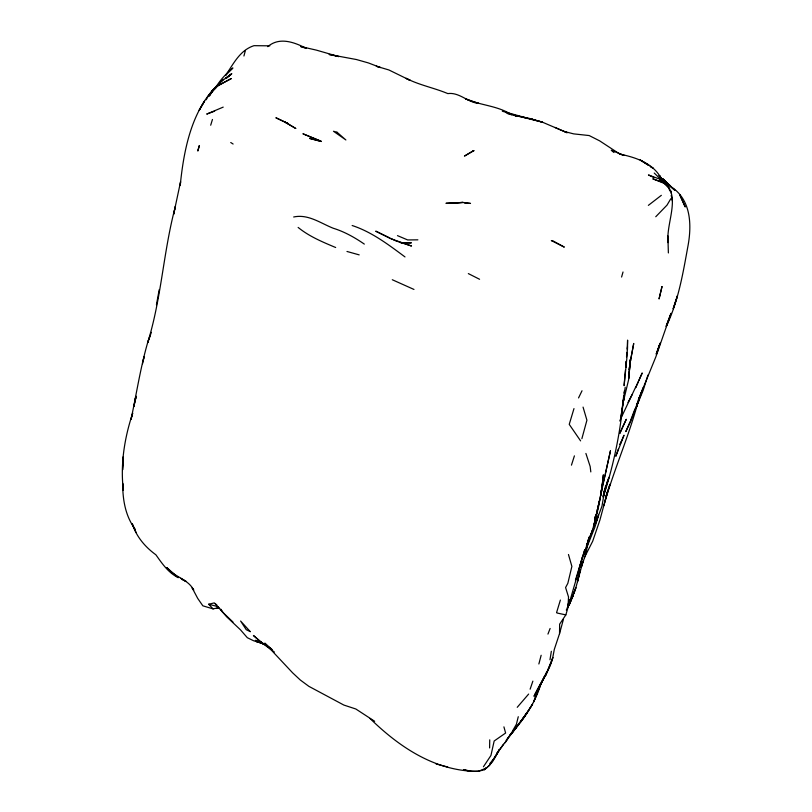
<?xml version="1.0" encoding="UTF-8"?>
<svg xmlns="http://www.w3.org/2000/svg" width="812" height="812" viewBox="0 0 812 812"><rect width="100%" height="100%" fill="white"/><g stroke="black" fill="none" stroke-linecap="round" stroke-linejoin="round"><path stroke-width="1.22" d="M669.788 190.881L668.601 187.562L659.862 179.422C683.887 192.434 665.434 222.204 668.154 242.636M627.483 349.607L627.585 340.116L627.057 356.113L624.103 385.68L624.773 377.397M536.011 691.844L534.012 696.31L545.654 675.31L552.322 659.78L554.322 649.356L559.539 633.624L559.641 624.154L565.842 614.897L584.772 549.694L575.414 580.215M489.606 747.943L489.737 739.844M568.045 606.473L568.532 596.982L565.588 587.533L567.832 583.341L571.881 566.421L568.461 554.494M626.255 361.36L625.93 367.024L626.235 362.274M180.223 185.471C184.324 144.495 193.946 97.816 231.349 74.227L225.716 78.368L231.796 73.648L226.04 78.581M180.264 185.237L180.579 181.695L173.616 214.368L175.433 206.36C163.324 251.263 161.537 298.43 147.601 342.826C140.405 367.948 136.467 393.891 131.036 419.418L132.691 413.176C124.49 437.82 120.247 464.332 123.353 490.265L122.622 483.211M624.875 376.21L625.453 369.937M625.687 367.43L626.275 361.157M626.519 356.833L626.955 352.337M627.28 348.957L627.503 346.704M629.726 364.75L633.725 343.456L630.376 361.289L628.671 378.575L630.345 359.28L628.589 379.874L622.479 405.239M623.646 395.87C620.865 430.38 613.933 464.352 603.154 497.188L607.691 480.745L604.158 492.793L604.94 488.631M625.199 387.273L621.21 415.206M622.54 406.355L621.129 416.607L621.342 415.115M622.601 405.685L623.971 396.439M603.062 480.105L600.596 495.604L610.472 450.711L605.397 473.66M549.978 659.78L551.348 651.285M628.914 369.43L629.341 367.054M604.94 488.763L601.966 506.191L595.612 523.212L598.535 515.224L594.861 527.242L586.771 547.542M629.757 364.7L630.599 359.97M629.757 364.781L630.376 361.289M159.193 289.722L156.442 304.764M588.639 539.016L585.99 553.419L581.179 567.426L583.006 561.356L575.119 590.415L569.161 604.95L575.789 587.807L569.161 604.95M599.743 499.827L593.491 527.049L601.702 490.61L603.357 474.827C600.91 499.086 595.947 523.375 586.68 545.999L589.329 537.077M623.961 393.038L624.458 390.734M604.615 502.131L609.974 484.196L605.468 498.081L607.609 491.453L599.906 520.076L592.679 541.239L584.285 557.763M588.456 539.158L587.655 542.863L589.39 536.813M143.257 360.508L144.069 356.772L142.536 363.725M603.803 505.774C613.578 470.341 628.864 436.683 638.262 401.057L635.969 407.969L638.811 400.214L630.589 421.601L625.798 431.598L630.183 421.509M604.869 488.814L603.214 496.203L605.732 485.434M578.083 579.017L579.859 571.283L577.474 581.615L580.367 569.354M587.137 543.451L584.447 554.576L589.329 537.128M605.113 474.878L602.078 487.565M597.327 509.987L599.53 500.892M518.269 716.712L516.412 724.243L512.778 730.556M538.863 663.983L541.157 655.274M243.925 55.987L245.407 50.486M581.879 438.693L586.914 420.2L583.057 407.096M559.539 633.624L563.447 619.262M600.616 493.067L601.804 488.692M578.479 571.171L582.762 555.702M135.949 396.611L135.036 399.88L136.122 396.246M621.596 277.044L623.017 271.99M573.982 408.588L569.232 424.361L580.6 440.886M210.694 125.221L212.45 119.465M556.646 612.349L560.381 600.058M647.956 375.073L643.175 390.328L636.506 406.507L642.282 390.633L638.405 399.636L655.832 356.904L670.956 313.605M659.983 343.598L656.634 353.89L660.105 343.111M594.902 518.289L595.886 515.173L594.739 518.604M571.455 465.144L574.409 455.857M608.036 480.115L608.949 477.314L605.234 488.53M594.719 518.695L595.886 515.173M643.256 387.415L636.385 405.482M530.124 689.185L532.875 681.126M620.825 442.144L619.982 444.55L624.012 435.212L615.821 456.263L618.308 449.239M149.844 336.544L147.601 342.826L151.357 332.331M630.619 420.352L632.365 415.724M670.661 314.396L666.175 326.576C678.233 301.556 682.841 274.141 687.774 247.071C691.692 226.7 691.591 201.752 673.158 188.211M666.297 325.663L671.088 313.28M547.948 634.091L550.12 628.468M632.792 414.567L635.075 408.669M620.591 419.053L621.515 416.739L619.769 420.961M620.926 418.322L635.542 387.314M546.577 672.072L538.579 689.114L540.772 684.069C535.392 702.776 524.136 718.62 511.722 733.317L524.846 716.011L532.601 704.156L523.029 718.671M638.354 381.599L635.644 387.689L642.221 372.962L638.8 380.584M567.842 604.656L570.268 599.246L568.715 602.372M538.579 689.114L544.974 675.482M208.44 96.709L212.551 90.477L219.89 82.844M567.385 607.691L573.201 595.592L566.309 610.045M578.54 397.931L582.021 390.765M544.385 676.528L536.641 690.768M628.021 402.458L632.081 394.723M200.716 107.58L199.204 110.32L204.583 101.053L201.366 106.494M206.197 99.764L207.324 97.724M209.526 95.938L212.551 90.477L207.963 96.374M215.271 88.589C219.484 80.469 226.01 73.851 232.902 67.964L225.665 75.313C233.379 63.996 239.885 50.182 253.994 45.675L269.817 45.827M499.451 749.506L489.636 765.178L484.439 769.695C477.639 771.907 470.219 772.009 463.469 769.583L470.666 771.156C430.979 768.477 397.636 745.406 369.978 718.447M498.132 752.074L492.59 761.646L488.225 766.629M499.329 750.075L494.447 758.215L489.829 763.513M483.434 766.772L490.945 755.464L494.163 741.001L505.612 733.033L503.917 726.862M670.803 198.737L667.017 205.121L655.751 216.753M499.35 749.425L496.721 753.709L516.046 727.613M505.247 742.686L509.337 736.068L517.112 726.202M209.932 94.963L214.003 89.066L208.826 95.461L219.281 84.286M500.019 749.09L503.481 744.178M506.241 740.25L508.322 737.306M524.846 716.011L509.337 736.068M510.413 734.434L513.245 730.81L510.21 734.606M517.234 707.313L528.642 694.067M484.439 769.695L485.982 767.929M223.401 79.312L215.667 86.925L231.288 78.561L215.667 86.925M648.362 205.365L661.354 195.327M267.757 46.649C279.409 36.662 294.137 42.153 306.154 48.273M486.875 767.797L478.309 771.38L468.93 771.055M223.209 107.113L206.715 114.086L214.622 111.193M218.661 607.62L213.109 608.898L202.838 605.813L197.722 598.424L192.119 587.858L193.753 590.202C188.232 579.007 174.306 577.129 166.815 567.598L178.275 577.677C168.267 572.754 162.106 563.548 155.894 554.799C145.043 546.923 136.294 536.559 132.214 523.618L136.162 532.611M218.844 607.599L216.489 608.482L218.732 607.955M213.109 608.898L208.643 604.25L214.266 602.9L216.855 604.95M452.944 203.112L462.992 202.432L445.95 203.304L463.094 202.432L470.524 203.426L464.261 202.929M293.67 216.987C308.134 213.85 320.466 223.148 333.204 228.233C344.42 231.684 354.692 237.48 364.324 244.097M417.875 239.834L407.675 239.946L397.474 235.632M521.832 117.029L542.355 122.145L567.121 132.721M528.45 118.39L542.355 122.145L530.409 118.653L514.909 115.527L527.424 118.176L502.344 111.244M556.859 612.969L565.842 614.897M513.174 115.172L517.477 116.126L505.785 112.411L511.479 114.614C497.33 105.53 480.308 105.459 465.469 98.81L478.826 103.439C467.803 102.485 459.328 92.02 447.828 93.593C434.126 87.848 419.327 85.148 406.03 78.307L410.354 80.449L388.867 69.954L376.352 66.259L380.432 67.548L368.384 62.93L356.427 59.53L329.144 54.465L338.817 56.596L316.355 50.121L300.744 46.548L306.215 48.416M208.643 604.25L218.235 606.696M564.238 131.463L573.678 133.879L589.177 135.553L599.682 140.872L620.358 154.432M436.074 763.96L447.716 767.005M530.409 118.653L532.55 119.242M346.978 251.466L359.188 254.877M507.591 113.619L512.098 114.939M263.23 643.632L253.517 640.719L247.325 637.704L240.423 629.767L226.599 616.744L220.61 609.609M264.164 643.916L256.257 641.46L264.56 644.2M624.184 155.468L619.921 154.107C634.7 157.264 650.605 162.197 659.435 175.433M624.154 155.417L611.263 150.24L613.933 152.524M352.154 225.513C371.825 231.958 388.552 244.727 404.995 256.927M658.816 178.802L648.453 174.956L654.015 177.625M264.621 644.048L255.364 640.343L263.616 644.068L253.405 635.471L260.713 642.069L274.365 652.026M335.671 247.508C322.597 242.017 309.22 236.485 298.136 227.431M390.653 238.647L411.511 246.026L395.718 240.829L375.743 231.166L389.587 238.109M554.961 127.433L566.989 132.671M413.978 289.448L392.287 279.734M659.567 180.305L664.013 182.446L668.601 187.562M182.03 579.474L186.151 581.493L180.741 578.337M468.331 273.593L479.587 279.277M266.813 646.058L271.086 648.717L266.955 646.058M230.74 142.516L233.115 144.028M264.874 644.728L260.713 642.069L263.616 644.068M648.23 165.13L640.13 159.913L648.27 165.059M650.26 166.44L653.295 168.399L650.28 166.399M374.667 721.289L355.839 708.998L343.852 705.06L308.864 686.343L300.257 679.979L292.624 672.833L264.783 643.134L272.385 649.813M670.336 185.796L667.9 183.756L674.813 190.252M669.819 186.029L674.66 190.109M658.877 175.534L660.329 176.762M232.983 622.022L222.691 612.238L215.251 603.895M668.946 185.136L662.886 178.924L674.569 189.866M662.886 178.924L669.007 184.791M654.239 173.057L664.013 182.446M661.689 180.112L659.699 175.818L663.485 181.34M659.699 175.818L664.612 183.421M220.742 609.101L222.691 612.238M135.289 529.414C125.342 516.046 122.713 499.857 122.663 483.576M585.899 453.441L590.162 466.474L590.811 471.914M671.199 195.337L672.397 201.011M667.89 236.668L668.134 240.413L667.85 235.856M671.24 191.196L671.392 193.642M667.89 236.891L668.377 252.948M123.302 456.882L122.602 469.803L123.302 456.882M134.264 404.417L133.838 406.558L136.03 396.946L134.264 404.417M661.993 286.616L659.09 298.775L661.993 286.616M198.341 149.124L197.823 151.032L199.356 145.5L198.341 149.124M552.789 657.649L550.353 665.322L545.654 675.31L552.789 657.649M677.401 295.883L673.209 308.712L677.401 295.883M624.093 398.783L622.591 403.391L624.093 398.783M659.496 345.029L656.238 354.012L659.496 345.029M592.872 529.373L586.497 545.42L592.872 529.373M539.95 685.775L533.667 701.832L539.95 685.775M623.007 426.351L619.769 433.435L626.296 419.266L623.007 426.351M524.694 715.849L520.553 721.909L526.978 712.571L524.694 715.849M472.675 151.144L464.454 156.077L474.066 150.555L472.675 151.144M411.166 242.849L401.047 242.808L411.166 242.849M321.349 141.481L309.605 138.405L321.349 141.481M337.021 132.234L333.478 131.26L345.882 139.958L337.021 132.234M553.764 241.347L551.328 240.555L564.32 247.122L553.764 241.347M663.343 182.538L652.797 178.823L667.068 184.507L663.343 182.538M320.781 141.136L303.109 133.858L320.781 141.136M284.799 121.983L275.867 117.75L288.544 123.779L284.799 121.983L295.72 128.458L284.799 121.983M250.269 631.624L246.239 629.696L240.606 621.028L250.269 631.624M679.735 194.728L685.135 206.776L679.735 194.728"/></g></svg>
